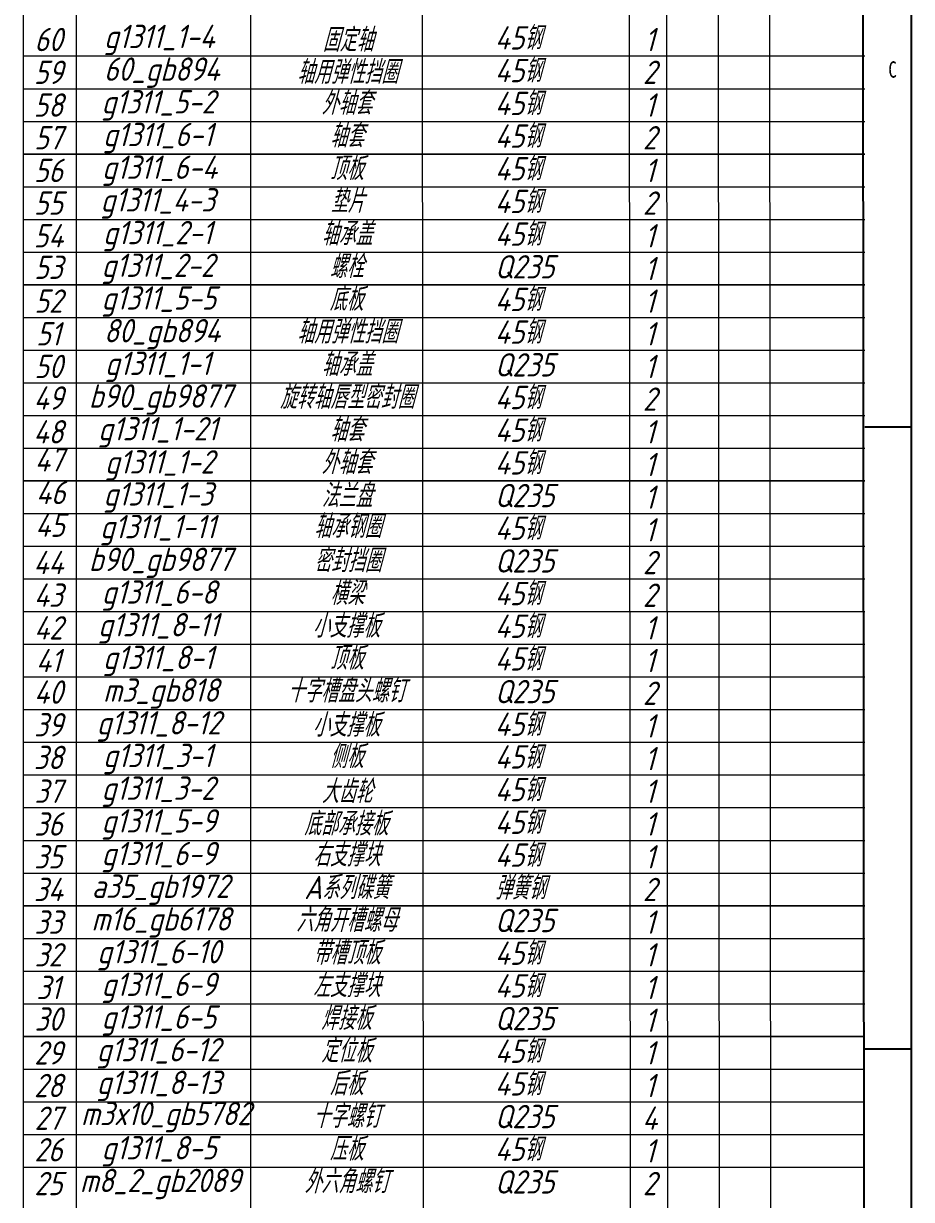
# Model space of a CAD drawing. Header units: millimetres. Extents: x 0 to 1189, y 0 to 841.
# Drawn here: x 999 to 1189, y 248.1 to 499.9 of the extents above; entities that cross this region are included whole.
import ezdxf

# ---------------------------------------------------------------- set-up
doc = ezdxf.new("R2010")
doc.units = ezdxf.units.MM
for name, color, linetype, lineweight in [('10', 7, 'Continuous', 25), ('from', 7, 'Continuous', 15), ('细实线', 7, 'Continuous', 9)]:
    doc.layers.add(name, color=color, linetype=linetype, lineweight=lineweight)
doc.layers.add('5', color=7, linetype='Continuous')
doc.layers.add('9', color=7, linetype='Continuous')
doc.styles.add('SLDTEXTSTYLE0', font='hyswlongfangsong.ttf')
doc.styles.add('样式5.0', font='gbeitc.shx', dxfattribs={"height": 5, "bigfont": 'gbcbig.shx'})

msp = doc.modelspace()

# ---------------------------------------------------------------- linework, layer by layer
at = {"layer": '10', "color": 7}
for p, q in [((1189, 413.5035), (1179, 413.5035)), ((1189, 280.3333), (1179, 280.3333))]:
    msp.add_line(p, q, dxfattribs=at)
at = {"layer": '5', "color": 7}
msp.add_line((1179.0061, 0), (1178.4503, 824.0534), dxfattribs=at)
at = {"layer": '9', "color": 7}
msp.add_line((1189, 0), (1189, 841), dxfattribs=at)
at = {"layer": 'from'}
for p, q in [((998.9702, 59.0291), (998.9702, 562.9803)), ((1010.3251, 66.0256), (1010.3251, 562.9803)), ((1047.5884, 66.0256), (1047.5884, 562.9803)), ((1084.66, 66.0256), (1084.3408, 562.9803)), ((1129.0055, 59.0289), (1128.6463, 562.9803)), ((1136.9832, 66.0256), (1136.624, 562.9803)), ((1148.0037, 66.0471), (1147.6892, 562.9803)), ((1159.0017, 66.0256), (1158.6606, 562.9803)), ((998.9702, 409.0107), (1179.0057, 409.0107)), ((998.9702, 367.0308), (1179.0057, 367.0308))]:
    msp.add_line(p, q, dxfattribs=at)
at = {"layer": '细实线'}
for points in [[(998.9702, 493.0126), (1179.0057, 493.0126)], [(998.9702, 485.9735), (1179.0057, 485.9735)], [(998.9702, 485.9735), (1179.0057, 485.9735)], [(998.9702, 478.9768), (1179.0057, 478.9768)], [(998.9702, 478.9768), (1179.0057, 478.9768)], [(998.9702, 471.9803), (1179.0057, 471.9803)], [(998.9702, 464.9836), (1179.0057, 464.9836)], [(998.9702, 457.9871), (1179.0057, 457.9871)], [(998.9702, 450.9904), (1179.0057, 450.9904)], [(998.9702, 436.9972), (1179.0057, 436.9972)], [(998.9702, 430.0006), (1179.0057, 430.0006)], [(998.9702, 423.0039), (1179.0057, 423.0039)], [(998.9702, 416.0074), (1179.0057, 416.0074)], [(998.9702, 409.0107), (1179.0057, 409.0107)], [(998.9702, 402.014), (1179.0057, 402.014)], [(998.9702, 395.0173), (1179.0057, 395.0173)], [(998.9702, 388.0208), (1179.0057, 388.0208)], [(998.9702, 381.0241), (1179.0057, 381.0241)], [(998.9702, 374.0275), (1179.0057, 374.0275)], [(998.9702, 367.0308), (1179.0057, 367.0308)], [(998.9702, 360.0335), (1179.0057, 360.0335)], [(998.9702, 353.0376), (1179.0057, 353.0376)], [(998.9702, 353.0376), (1179.0057, 353.0376)], [(998.9702, 346.0402), (1179.0057, 346.0402)], [(998.9702, 339.0437), (1179.0057, 339.0437)], [(998.9702, 339.0437), (1179.0057, 339.0437)], [(998.9702, 332.047), (1179.0057, 332.047)], [(998.9702, 325.0079), (1179.0057, 325.0079)], [(998.9702, 325.0079), (1179.0057, 325.0079)], [(998.9702, 318.0112), (1179.0057, 318.0112)], [(998.9702, 318.0112), (1179.0057, 318.0112)], [(998.9702, 311.0147), (1179.0057, 311.0147)], [(998.9702, 304.018), (1179.0057, 304.018)], [(998.9702, 297.0215), (1179.0057, 297.0215)], [(998.9702, 290.0248), (1179.0057, 290.0248)], [(998.9702, 276.0316), (1179.0057, 276.0316)], [(998.9702, 269.035), (1179.0057, 269.035)], [(998.9702, 262.0383), (1179.0057, 262.0383)], [(998.9702, 255.0418), (1179.0057, 255.0418)]]:
    msp.add_lwpolyline(points, dxfattribs=at)
for points in [[(998.9702, 471.9803), (998.9702, 471.9803), (1179.0057, 471.9803), (1179.0057, 471.9803), (1179.0057, 471.9803), (998.9702, 471.9803), (998.9702, 471.9803)], [(998.9702, 443.9939), (998.9702, 443.9939), (1179.0057, 443.9939), (1179.0057, 443.9939), (1179.0057, 443.9939), (998.9702, 443.9939), (998.9702, 443.9939)], [(998.9702, 402.014), (998.9702, 402.014), (1179.0057, 402.014), (1179.0057, 402.014), (1179.0057, 402.014), (998.9702, 402.014), (998.9702, 402.014)], [(998.9702, 311.0147), (998.9702, 311.0147), (1179.0057, 311.0147), (1179.0057, 311.0147), (1179.0057, 311.0147), (998.9702, 311.0147), (998.9702, 311.0147)], [(998.9702, 283.0283), (998.9702, 283.0283), (1179.0057, 283.0283), (1179.0057, 283.0283), (1179.0057, 283.0283), (998.9702, 283.0283), (998.9702, 283.0283)]]:
    msp.add_open_spline(points, degree=3, knots=[0, 0, 0, 0, 1, 1, 1, 2, 2, 2, 2], dxfattribs=at)

# ---------------------------------------------------------------- texts
at = {"layer": '9', "color": 7, "insert": (1184.9494, 491.8451), "char_height": 3.5, "attachment_point": 2, "style": 'SLDTEXTSTYLE0'}
msp.add_mtext('C', dxfattribs=at)
at = {"layer": 'from', "char_height": 5, "style": '样式5.0'}
for s, insert, width, attachment_point in [('60', (1004.2962, 496.5109), 10.652126, 5), ('\\pi6.5577;g1311_1-4', (1009.6223, 499.6692), 37.386153, 1), ('\\pi13.73;固定轴', (1049.2381, 498.9392), 37.386153, 1), ('45钢', (1099.8514, 499.3597), 37.386153, 1), ('1', (1132.9728, 496.5109), 8.02073, 5), ('59', (1004.2962, 489.4931), 10.652126, 5), ('\\pi6.5577;60_gb894', (1009.6223, 492.6692), 37.386153, 1), ('\\pi8.2427;轴用弹性挡圈', (1049.2381, 492.0345), 37.386153, 1), ('45钢', (1099.8514, 492.363), 37.386153, 1), ('2', (1132.9728, 489.4931), 8.02073, 5), ('58', (1004.2962, 482.4752), 10.652126, 5), ('\\pi6.0368;g1311_5-2', (1009.6223, 485.6692), 37.386153, 1), ('\\pi13.482;外轴套', (1049.2381, 485.4074), 37.386153, 1), ('45钢', (1099.8514, 485.3239), 37.386153, 1), ('1', (1132.9728, 482.4752), 8.02073, 5), ('\\pi6.3493;g1311_6-1', (1009.6223, 478.6692), 37.386153, 1), ('\\pi15.302;轴套', (1049.2381, 478.4002), 37.386153, 1), ('45钢', (1099.8514, 478.3272), 37.386153, 1), ('57', (1004.2962, 475.4786), 10.652126, 5), ('2', (1132.9728, 475.4786), 8.02073, 5), ('56', (1004.2962, 468.482), 10.652126, 5), ('\\pi6.141;g1311_6-4', (1009.6223, 471.6692), 37.386153, 1), ('\\pi15.274;顶板', (1049.2381, 471.4036), 37.386153, 1), ('45钢', (1099.8514, 471.3307), 37.386153, 1), ('1', (1132.9728, 468.482), 8.02073, 5), ('55', (1004.2962, 461.4853), 10.652126, 5), ('\\pi5.8285;g1311_4-3', (1009.6223, 464.6692), 37.386153, 1), ('\\pi15.439;垫片', (1049.2381, 464.4069), 37.386153, 1), ('45钢', (1099.8514, 464.334), 37.386153, 1), ('2', (1132.9728, 461.4853), 8.02073, 5), ('54', (1004.2962, 454.4887), 10.652126, 5), ('\\pi6.3493;g1311_2-1', (1009.6223, 457.6692), 37.386153, 1), ('\\pi13.509;轴承盖', (1049.2381, 457.4104), 37.386153, 1), ('45钢', (1099.8514, 457.3375), 37.386153, 1), ('1', (1132.9728, 454.4887), 8.02073, 5), ('\\pi15.246;螺栓', (1049.2381, 450.4137), 37.386153, 1), ('53', (1004.2962, 447.7316), 10.652126, 5), ('\\pi6.0368;g1311_2-2', (1009.6223, 450.6692), 37.386153, 1), ('Q235', (1099.8514, 450.3408), 37.386153, 1), ('1', (1132.9728, 447.4734), 8.02073, 5), ('\\pi6.0368;g1311_5-5', (1009.6223, 443.6692), 37.386153, 1), ('\\pi15.191;底板', (1049.2381, 443.4172), 37.386153, 1), ('45钢', (1099.8514, 443.3443), 37.386153, 1), ('52', (1004.2962, 440.4955), 10.652126, 5), ('1', (1132.9728, 440.4955), 8.02073, 5), ('51', (1004.2962, 433.4989), 10.652126, 5), ('\\pi6.5577;80_gb894', (1009.6223, 436.6692), 37.386153, 1), ('\\pi8.2427;轴用弹性挡圈', (1049.2381, 436.4205), 37.386153, 1), ('45钢', (1099.8514, 436.3476), 37.386153, 1), ('1', (1132.9728, 433.4989), 8.02073, 5), ('50', (1004.2962, 426.5023), 10.652126, 5), ('\\pi6.766;g1311_1-1', (1009.6223, 429.6692), 37.386153, 1), ('\\pi13.509;轴承盖', (1049.2381, 429.4239), 37.386153, 1), ('Q235', (1099.8514, 429.351), 37.386153, 1), ('1', (1132.9728, 426.5023), 8.02073, 5), ('49', (1004.2962, 419.7451), 10.652126, 5), ('\\pi3.3285;b90_gb9877', (1009.6223, 422.6692), 37.386153, 1), ('\\pi4.5479;旋转轴唇型密封圈', (1049.2381, 422.4272), 37.386153, 1), ('45钢', (1099.8514, 422.3543), 37.386153, 1), ('2', (1132.9728, 419.5057), 8.02073, 5), ('\\pi5.3077;g1311_1-21', (1009.6223, 415.6692), 37.386153, 1), ('\\pi15.302;轴套', (1049.2381, 415.4307), 37.386153, 1), ('45钢', (1099.8514, 415.3578), 37.386153, 1), ('48', (1004.2962, 412.5091), 10.652126, 5), ('1', (1132.9728, 412.5091), 8.02073, 5), ('\\pi2.4094;47', (998.9702, 409.0107), 10.652126, 1), ('\\pi6.1372;g1311_1-2', (1010.2549, 408.5729), 36.75353, 1), ('\\pi13.482;外轴套', (1049.2381, 408.434), 37.386153, 1), ('45钢', (1099.8514, 408.3611), 37.386153, 1), ('1', (1132.9728, 405.5124), 8.02073, 5), ('\\pi2.6698;46', (998.9702, 402.014), 10.652126, 1), ('\\pi6.4535;g1311_1-3', (1009.6223, 401.7036), 37.386153, 1), ('\\pi13.509;法兰盘', (1049.2381, 401.3276), 37.386153, 1), ('Q235', (1099.8514, 401.3644), 37.386153, 1), ('1', (1132.9728, 398.5157), 8.02073, 5), ('\\pi2.5136;45', (998.9702, 395.0173), 10.652126, 1), ('\\pi5.7243;g1311_1-11', (1009.6223, 394.7036), 37.386153, 1), ('\\pi11.882;轴承钢圈', (1049.2381, 394.7674), 37.386153, 1), ('45钢', (1099.8514, 394.3677), 37.386153, 1), ('1', (1132.9728, 391.519), 8.02073, 5), ('\\pi11.938;密封挡圈', (1049.2381, 387.4441), 37.386153, 1), ('44', (1004.2962, 384.5224), 10.652126, 5), ('\\pi3.3285;b90_gb9877', (1009.6223, 387.7036), 37.386153, 1), ('Q235', (1099.8514, 387.3712), 37.386153, 1), ('2', (1132.9728, 384.5224), 8.02073, 5), ('\\pi6.0889;g1311_6-8', (1009.6223, 380.7036), 37.386153, 1), ('\\pi15.384;横梁', (1049.2381, 380.4474), 37.386153, 1), ('45钢', (1099.8514, 380.3745), 37.386153, 1), ('43', (1004.2962, 377.5258), 10.652126, 5), ('2', (1132.9728, 377.5258), 8.02073, 5), ('42', (1004.2962, 370.5292), 10.652126, 5), ('\\pi5.3077;g1311_8-11', (1009.6223, 373.7036), 37.386153, 1), ('\\pi11.579;小支撑板', (1049.2381, 373.4509), 37.386153, 1), ('45钢', (1099.8514, 373.3779), 37.386153, 1), ('1', (1132.9728, 370.5292), 8.02073, 5), ('41', (1004.2962, 363.5322), 10.652126, 5), ('\\pi6.3493;g1311_8-1', (1009.6223, 366.7036), 37.386153, 1), ('\\pi15.274;顶板', (1049.2381, 366.5776), 37.386153, 1), ('45钢', (1099.8514, 366.3812), 37.386153, 1), ('1', (1132.9728, 363.5322), 8.02073, 5), ('\\pi6.1747;十字槽盘头螺钉', (1049.2381, 359.5491), 37.386153, 1), ('40', (1004.2962, 356.7751), 10.652126, 5), ('\\pi6.4014;m3_gb818', (1009.6223, 359.7036), 37.386153, 1), ('Q235', (1099.8514, 359.3839), 37.386153, 1), ('2', (1132.9728, 356.5355), 8.02073, 5), ('\\pi4.9952;g1311_8-12', (1009.6223, 352.7036), 37.386153, 1), ('\\pi11.579;小支撑板', (1049.2381, 352.2409), 37.386153, 1), ('45钢', (1099.8514, 352.388), 37.386153, 1), ('39', (1004.2962, 349.7788), 10.652126, 5), ('1', (1132.9728, 349.5389), 8.02073, 5), ('38', (1004.2962, 342.7814), 10.652126, 5), ('\\pi6.3493;g1311_3-1', (1009.6223, 345.7036), 37.386153, 1), ('\\pi15.246;侧板', (1049.2381, 345.4924), 37.386153, 1), ('45钢', (1099.8514, 345.3906), 37.386153, 1), ('1', (1132.9728, 342.542), 8.02073, 5), ('37', (1004.2962, 335.5453), 10.652126, 5), ('\\pi6.0368;g1311_3-2', (1009.6223, 338.7036), 37.386153, 1), ('\\pi13.537;大齿轮', (1049.2381, 337.9736), 37.386153, 1), ('45钢', (1099.8514, 338.3941), 37.386153, 1), ('1', (1132.9728, 335.5453), 8.02073, 5), ('36', (1004.2962, 328.5275), 10.652126, 5), ('\\pi6.0368;g1311_5-9', (1009.6223, 331.7036), 37.386153, 1), ('\\pi9.7317;底部承接板', (1049.2381, 331.0689), 37.386153, 1), ('45钢', (1099.8514, 331.3974), 37.386153, 1), ('1', (1132.9728, 328.5275), 8.02073, 5), ('\\pi11.662;右支撑块', (1049.2381, 324.4418), 37.386153, 1), ('45钢', (1099.8514, 324.3583), 37.386153, 1), ('35', (1004.2962, 321.5096), 10.652126, 5), ('\\pi6.0368;g1311_6-9', (1009.6223, 324.7036), 37.386153, 1), ('1', (1132.9728, 321.5096), 8.02073, 5), ('\\pi3.9535;a35_gb1972', (1009.6223, 317.7036), 37.386153, 1), ('\\pi9.7807;A系列碟簧', (1049.2381, 317.4346), 37.386153, 1), ('弹簧钢', (1099.8514, 317.3616), 37.386153, 1), ('34', (1004.2962, 314.513), 10.652126, 5), ('2', (1132.9728, 314.513), 8.02073, 5), ('33', (1004.2962, 307.5164), 10.652126, 5), ('\\pi3.9014;m16_gb6178', (1009.6223, 310.7036), 37.386153, 1), ('\\pi8.0773;六角开槽螺母', (1049.2381, 310.438), 37.386153, 1), ('Q235', (1099.8514, 310.3651), 37.386153, 1), ('1', (1132.9728, 307.5164), 8.02073, 5), ('32', (1004.2962, 300.5198), 10.652126, 5), ('\\pi5.0993;g1311_6-10', (1009.6223, 303.7036), 37.386153, 1), ('\\pi11.689;带槽顶板', (1049.2381, 303.4413), 37.386153, 1), ('45钢', (1099.8514, 303.3684), 37.386153, 1), ('1', (1132.9728, 300.5198), 8.02073, 5), ('31', (1004.2962, 293.5231), 10.652126, 5), ('\\pi6.0368;g1311_6-9', (1009.6223, 296.7036), 37.386153, 1), ('\\pi11.662;左支撑块', (1049.2381, 296.4448), 37.386153, 1), ('45钢', (1099.8514, 296.3719), 37.386153, 1), ('1', (1132.9728, 293.5231), 8.02073, 5), ('\\pi6.0368;g1311_6-5', (1009.6223, 289.7036), 37.386153, 1), ('\\pi13.399;焊接板', (1049.2381, 289.4481), 37.386153, 1), ('30', (1004.2962, 286.766), 10.652126, 5), ('Q235', (1099.8514, 289.3752), 37.386153, 1), ('1', (1132.9728, 286.5078), 8.02073, 5), ('29', (1004.2962, 279.5299), 10.652126, 5), ('\\pi4.9952;g1311_6-12', (1009.6223, 282.7036), 37.386153, 1), ('\\pi13.427;定位板', (1049.2381, 282.4516), 37.386153, 1), ('45钢', (1099.8514, 282.3787), 37.386153, 1), ('1', (1132.9728, 279.5299), 8.02073, 5), ('28', (1004.2962, 272.5333), 10.652126, 5), ('\\pi4.9952;g1311_8-13', (1009.6223, 275.7036), 37.386153, 1), ('\\pi15.246;后板', (1049.2381, 275.4549), 37.386153, 1), ('45钢', (1099.8514, 275.382), 37.386153, 1), ('1', (1132.9728, 272.5333), 8.02073, 5), ('27', (1004.2962, 265.5367), 10.652126, 5), ('m3x10_gb5782', (1011.2975, 269.035), 37.386153, 1), ('\\pi11.634;十字螺钉', (1049.2381, 268.4584), 37.386153, 1), ('Q235', (1099.8514, 268.3854), 37.386153, 1), ('4', (1132.9728, 265.5367), 8.02073, 5), ('\\pi15.246;压板', (1049.2381, 261.4617), 37.386153, 1), ('45钢', (1099.8514, 261.3887), 37.386153, 1), ('26', (1004.2962, 258.7796), 10.652126, 5), ('\\pi6.0368;g1311_8-5', (1009.6223, 261.7036), 37.386153, 1), ('1', (1132.9728, 258.5401), 8.02073, 5), ('\\pi0.72433;m8_2_gb2089', (1010.3251, 254.7036), 37.386153, 1), ('\\pi9.842;外六角螺钉', (1049.2381, 254.4651), 37.386153, 1), ('Q235', (1099.8514, 254.3922), 37.386153, 1), ('25', (1004.2962, 251.5435), 10.652126, 5), ('2', (1132.9728, 251.5435), 8.02073, 5)]:
    msp.add_mtext(s, dxfattribs=dict(at, insert=insert, width=width, attachment_point=attachment_point))

doc.saveas('drawing.dxf')
